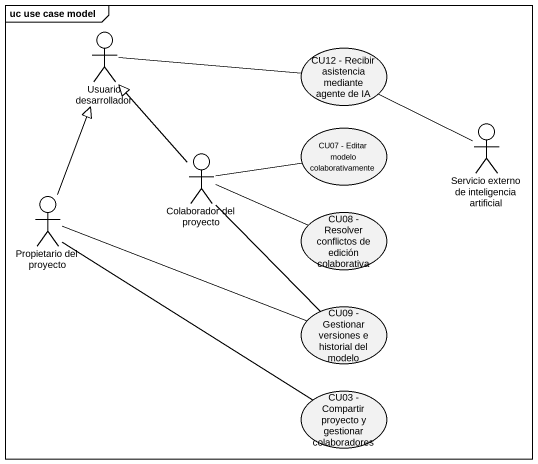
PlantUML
@startuml
mainframe uc use case model
actor "Usuario desarrollador" as Usuario_desarrollador
usecase "CU12 - Recibir asistencia mediante agente de IA" as CU12_Recibir_asistencia
actor "Colaborador del proyecto" as Colaborador_del_proyecto
usecase "CU07 - Editar modelo colaborativamente" as CU07_Editar_modelo
actor "Servicio externo de inteligencia artificial" as Servicio_externo_de
actor "Propietario del proyecto" as Propietario_del_proyecto
usecase "CU08 - Resolver conflictos de edición colaborativa" as CU08_Resolver_conflictos_de
usecase "CU09 - Gestionar versiones e historial del modelo" as CU09_Gestionar_versiones_e
usecase "CU03 - Compartir proyecto y gestionar colaboradores" as CU03_Compartir_proyecto_y
Usuario_desarrollador -right- CU12_Recibir_asistencia
CU12_Recibir_asistencia -- Servicio_externo_de
Colaborador_del_proyecto -up-|> Usuario_desarrollador
Colaborador_del_proyecto -right- CU07_Editar_modelo
Colaborador_del_proyecto -right- CU08_Resolver_conflictos_de
Colaborador_del_proyecto -- CU09_Gestionar_versiones_e
Propietario_del_proyecto -up-|> Usuario_desarrollador
Propietario_del_proyecto -right- CU09_Gestionar_versiones_e
Propietario_del_proyecto -- CU03_Compartir_proyecto_y
@enduml
